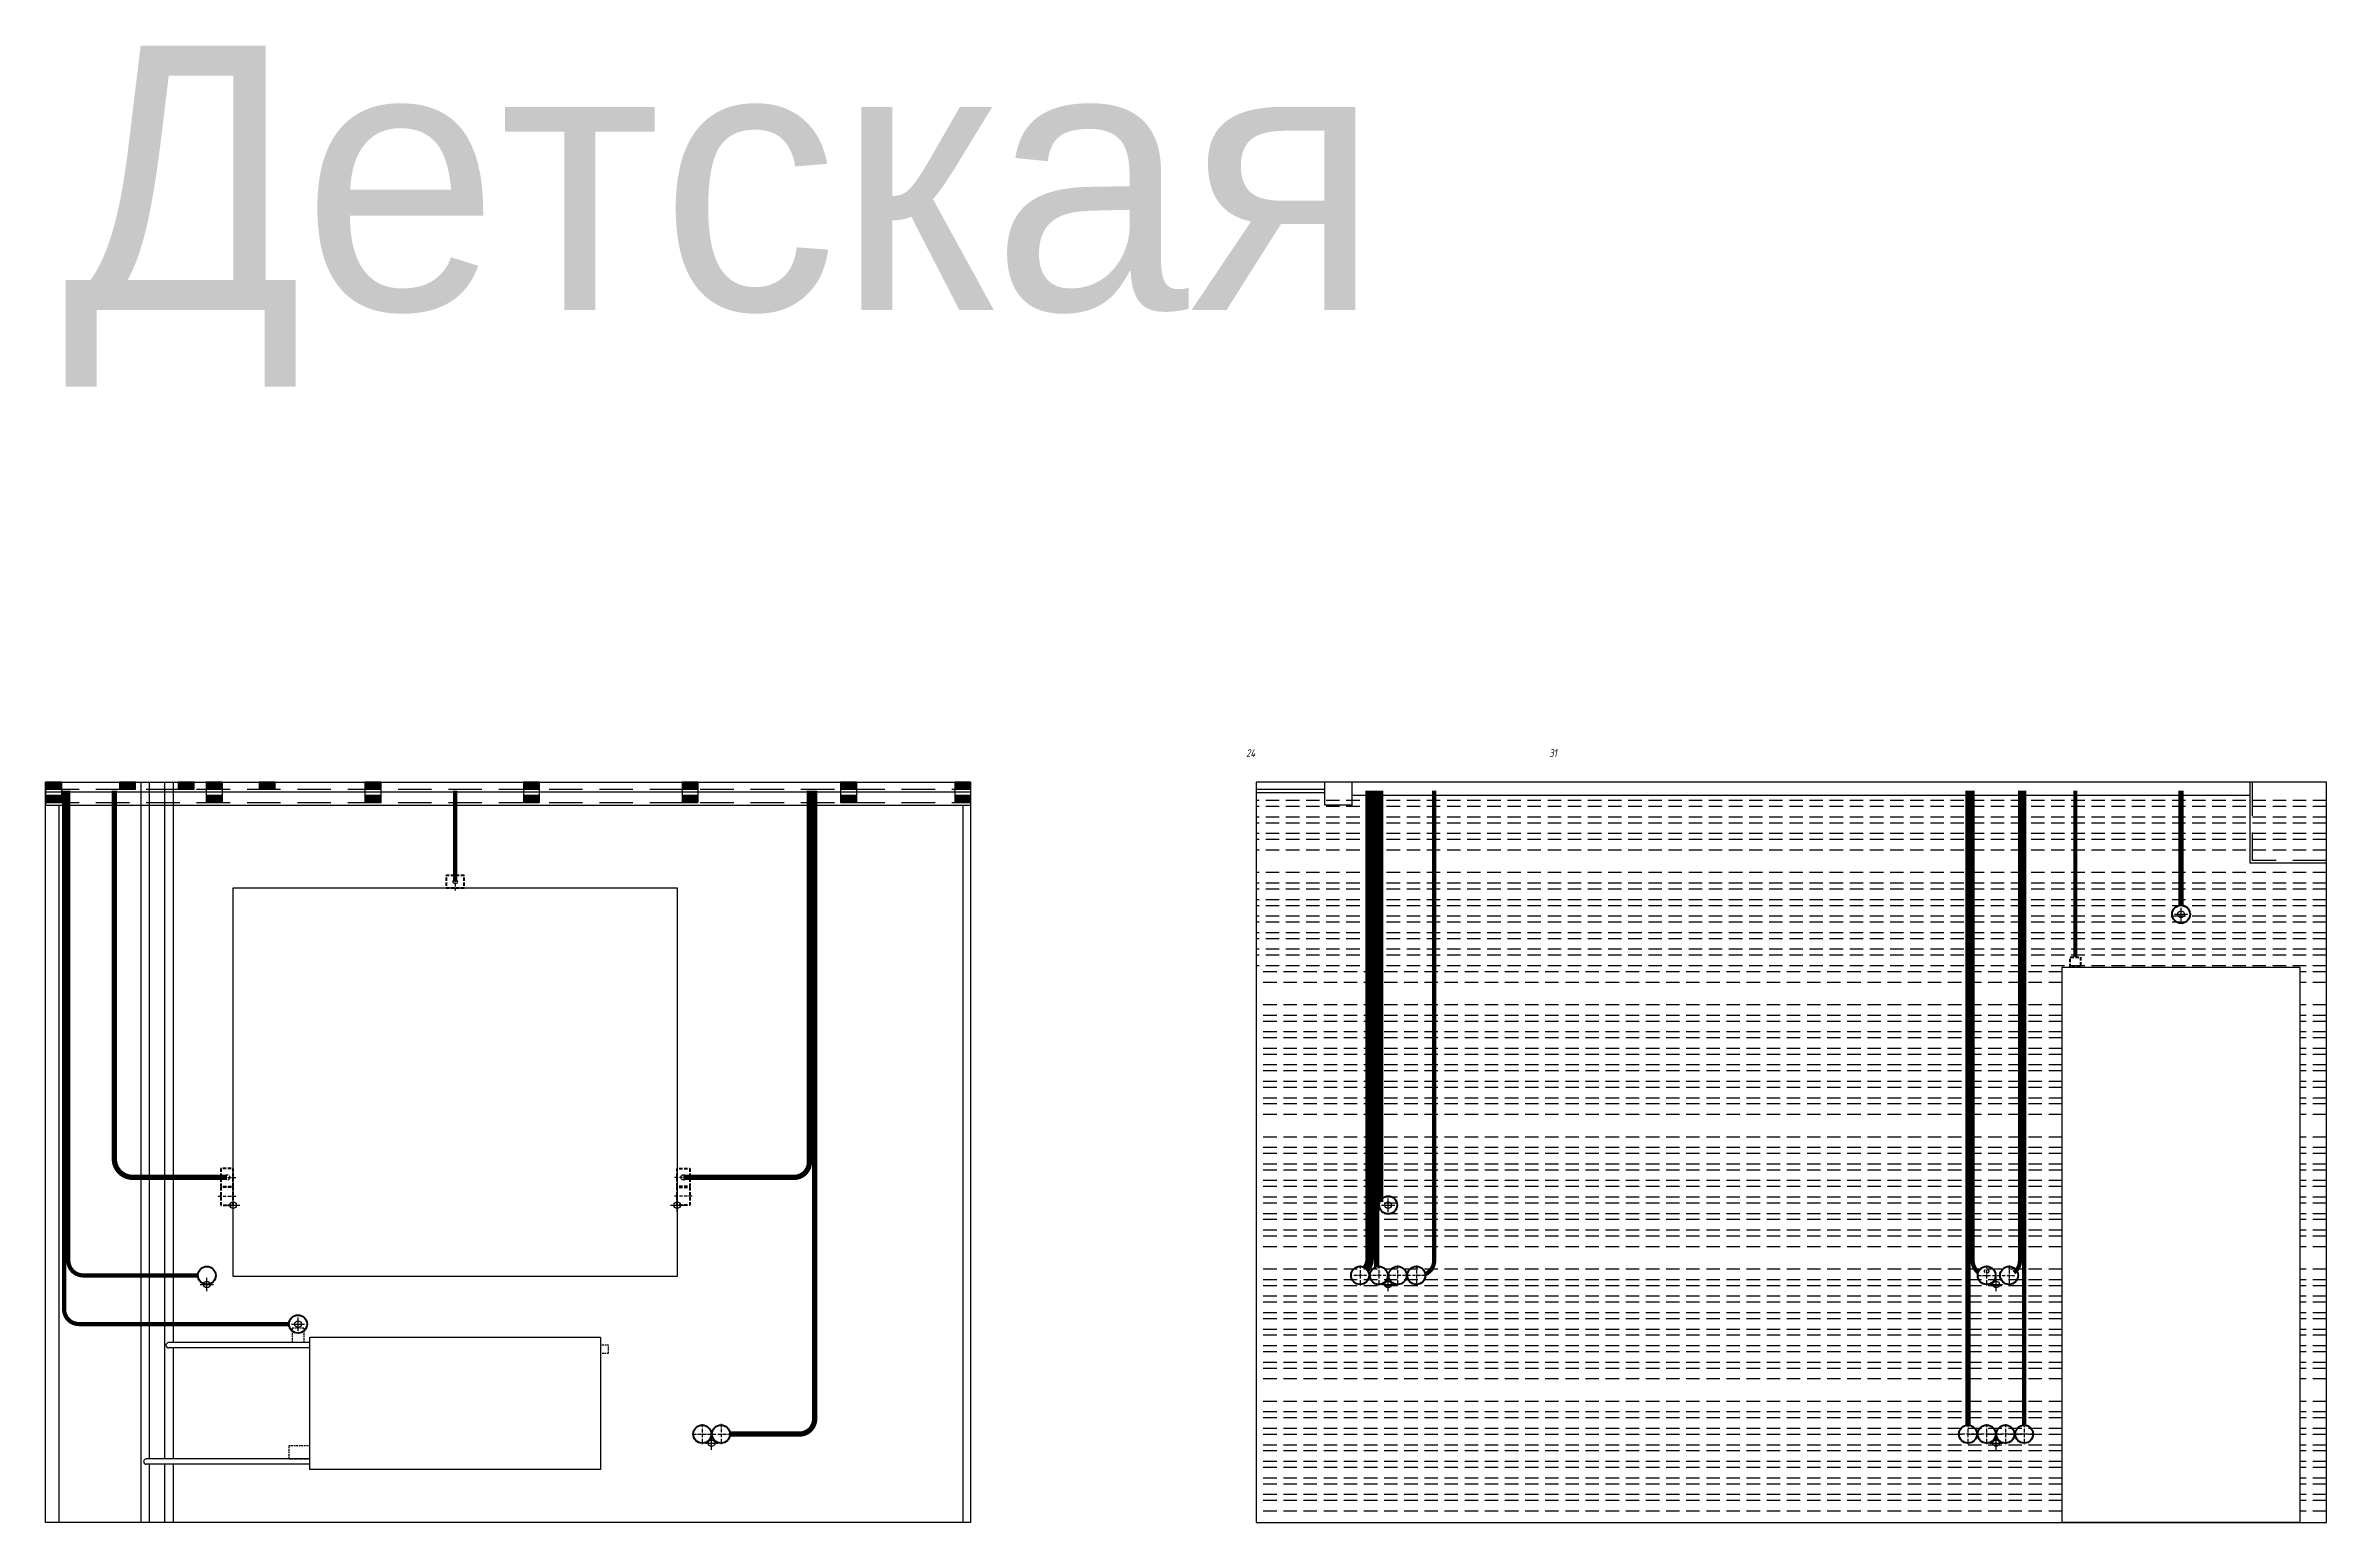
# Model space of a CAD drawing. Header units: millimetres. Extents: x -36531 to 56557, y -58468 to 154.
# Drawn here: x 19343 to 27973, y -31338 to -25753 of the extents above; entities that cross this region are included whole.
import ezdxf
from ezdxf.enums import TextEntityAlignment as Align

# ---------------------------------------------------------------- set-up
doc = ezdxf.new("R2010")
doc.units = ezdxf.units.MM
doc.header["$PDMODE"] = 34
doc.header["$PDSIZE"] = 25
doc.linetypes.add('ACAD_ISO10W100', pattern=[18.5, 12, -3, 0.5, -3])
doc.linetypes.add('DASHED', pattern=[19.05, 12.7, -6.35])
for name, color, linetype in [('01 Черновое', 7, 'Continuous'), ('02 ЭОМ и СС', 7, 'Continuous'), ('03 Потолок', 7, 'Continuous'), ('10 Перегородки', 7, 'Continuous'), ('11 Привязка размеры', 7, 'Continuous')]:
    doc.layers.add(name, color=color, linetype=linetype)
doc.layers.add('100 noprint', color=1, linetype='Continuous', plot=False)
doc.styles.get("Standard").update_dxf_attribs({"font": 'Ubuntu-R.ttf'})
doc.styles.add('ГОСТ-ISOCPEUR', font='isocpeui.ttf', dxfattribs={"width": 0.8})

msp = doc.modelspace()

# ---------------------------------------------------------------- hatches: boundary and pattern name
at = {"layer": '03 Потолок', "lineweight": -2}
for points in [[(19343.5, -28538.4), (19343.5, -28565.4), (19403.5, -28565.4), (19403.5, -28538.4)], [(19623.5, -28538.4), (19623.5, -28565.4), (19683.5, -28565.4), (19683.5, -28538.4)], [(19845.5, -28538.4), (19845.5, -28565.4), (19905.5, -28565.4), (19905.5, -28538.4)], [(19951.5, -28538.4), (19951.5, -28565.4), (20011.5, -28565.4), (20011.5, -28538.4)], [(20151.5, -28538.4), (20151.5, -28565.4), (20211.5, -28565.4), (20211.5, -28538.4)], [(20551.5, -28538.4), (20551.5, -28565.4), (20611.5, -28565.4), (20611.5, -28538.4)], [(21151.5, -28538.4), (21151.5, -28565.4), (21211.5, -28565.4), (21211.5, -28538.4)], [(21751.5, -28538.4), (21751.5, -28565.4), (21811.5, -28565.4), (21811.5, -28538.4)], [(22351.5, -28538.4), (22351.5, -28565.4), (22411.5, -28565.4), (22411.5, -28538.4)], [(22783.5, -28538.4), (22783.5, -28565.4), (22843.5, -28565.4), (22843.5, -28538.4)], [(19343.5, -28588.9), (19343.5, -28615.9), (19403.5, -28615.9), (19403.5, -28588.9)], [(19951.5, -28588.9), (19951.5, -28615.9), (20011.5, -28615.9), (20011.5, -28588.9)], [(20551.5, -28588.9), (20551.5, -28615.9), (20611.5, -28615.9), (20611.5, -28588.9)], [(21151.5, -28588.9), (21151.5, -28615.9), (21211.5, -28615.9), (21211.5, -28588.9)], [(21751.5, -28588.9), (21751.5, -28615.9), (21811.5, -28615.9), (21811.5, -28588.9)], [(22351.5, -28588.9), (22351.5, -28615.9), (22411.5, -28615.9), (22411.5, -28588.9)], [(22783.5, -28588.9), (22783.5, -28615.9), (22843.5, -28615.9), (22843.5, -28588.9)]]:
    msp.add_hatch(color=252, dxfattribs=at).paths.add_polyline_path(points)

# ---------------------------------------------------------------- linework, layer by layer
at = {"layer": '01 Черновое'}
for p, q in [((19703.5, -28538.4), (19703.5, -31338.4)), ((19735.5, -28538.4), (19735.5, -31098.4)), ((19793.5, -28538.4), (19793.5, -31098.4)), ((19825.5, -28538.4), (19825.5, -30658.4)), ((20343.5, -30658.4), (19808.8, -30658.4)), ((20343.5, -30678.4), (19808.8, -30678.4)), ((19825.5, -30678.4), (19825.5, -31098.4)), ((20343.5, -31098.4), (19724.3, -31098.4)), ((20343.5, -31118.4), (19724.3, -31118.4)), ((19735.5, -31118.4), (19735.5, -31338.4)), ((19793.5, -31118.4), (19793.5, -31338.4)), ((19825.5, -31118.4), (19825.5, -31338.4))]:
    msp.add_line(p, q, dxfattribs=at)
at = {"layer": '01 Черновое', "linetype": 'DASHED', "ltscale": 0.5}
for p, q in [((20276, -30603.4), (20276, -30658.4)), ((20321, -30603.4), (20276, -30603.4)), ((20321, -30603.4), (20321, -30658.4))]:
    msp.add_line(p, q, dxfattribs=at)
at = {"layer": '01 Черновое'}
for points in [[(19343.5, -28538.4), (22843.5, -28538.4), (22843.5, -31338.4), (19343.5, -31338.4)], [(27973.5, -31338.4), (27973.5, -28538.4), (23923.5, -28538.4), (23923.5, -31338.4)], [(20053.5, -30408.4), (20053.5, -28938.4), (21733.5, -28938.4), (21733.5, -30408.4)], [(27873.5, -29238.4), (27873.5, -31338.4), (26973.5, -31338.4), (26973.5, -29238.4)], [(20343.5, -31138.4), (20343.5, -30638.4), (21443.5, -30638.4), (21443.5, -31138.4)]]:
    msp.add_lwpolyline(points, close=True, dxfattribs=at)
at = {"layer": '01 Черновое', "linetype": 'DASHED', "ltscale": 0.5, "flags": 128}
for points in [[(21473.5, -30698.4), (21473.5, -30668.4), (21443.5, -30668.4), (21443.5, -30698.4)], [(20343.5, -31098.4), (20343.5, -31048.4), (20263.5, -31048.4), (20263.5, -31098.4)]]:
    msp.add_lwpolyline(points, close=True, dxfattribs=at)
at = {"layer": '01 Черновое'}
for centre in [(19808.8, -30668.4), (19724.3, -31108.4)]:
    msp.add_arc(centre, 10, 90, 270, dxfattribs=at)
at = {"layer": '02 ЭОМ и СС', "color": 254, "const_width": 16}
msp.add_lwpolyline([(20264.5, -30588.3), (19469.5, -30588.3, -0.414214), (19413.5, -30532.3), (19413.5, -28571.4)], format="xyb", dxfattribs=at)
at = {"layer": '02 ЭОМ и СС', "flags": 128}
for points in [[(19919.5, -30404.3, 16, 16, 0), (19485.5, -30404.3, 16, 16, -0.414214), (19429.5, -30348.3, 16, 16, 0), (19429.5, -28571.4, 16, 16, 0)], [(26791.2, -30393.5, 16, 16, 0.238397), (26814, -30348.4, 16, 16, 0), (26814, -28571.4, 16, 16, 0)]]:
    msp.add_lwpolyline(points, format="xyseb", dxfattribs=at)
at = {"layer": '02 ЭОМ и СС', "color": 1, "const_width": 20, "flags": 128}
for points in [[(20030, -30033.4), (19673.5, -30033.4, -0.414214), (19603.5, -29963.4), (19603.5, -28571.4)], [(22233.5, -28571.4), (22233.5, -29975.4, -0.414214), (22175.5, -30033.4), (21757, -30033.4)]]:
    msp.add_lwpolyline(points, format="xyb", dxfattribs=at)
at = {"layer": '02 ЭОМ и СС', "const_width": 16, "flags": 128}
for points in [[(20893.5, -28914.9), (20893.5, -28571.4)], [(27023.5, -29200.4), (27023.5, -28571.4)]]:
    msp.add_lwpolyline(points, dxfattribs=at)
at = {"layer": '02 ЭОМ и СС', "color": 1, "const_width": 20}
msp.add_lwpolyline([(22253.5, -28571.4), (22253.5, -30946.4, -0.414214), (22195.5, -31004.4), (21933, -31004.4)], format="xyb", dxfattribs=at)
at = {"layer": '02 ЭОМ и СС', "color": 111, "const_width": 16}
msp.add_lwpolyline([(24332.9, -30375.6, 0.172285), (24345.5, -30340.2), (24345.5, -28571.4)], format="xyb", dxfattribs=at)
at = {"layer": '02 ЭОМ и СС', "color": 3, "const_width": 16, "flags": 128}
msp.add_lwpolyline([(24345.3, -30385.6, 0.172285), (24361.5, -30340.2), (24361.5, -28571.4)], format="xyb", dxfattribs=at)
at = {"layer": '02 ЭОМ и СС', "color": 1, "const_width": 20, "flags": 128}
for points in [[(24379.5, -30371.5), (24379.5, -28571.4)], [(26617, -30970.4), (26617, -28571.4)]]:
    msp.add_lwpolyline(points, dxfattribs=at)
at = {"layer": '02 ЭОМ и СС', "color": 3, "const_width": 16, "flags": 128}
msp.add_lwpolyline([(24397.5, -30126), (24397.5, -28571.4)], dxfattribs=at)
at = {"layer": '02 ЭОМ и СС', "color": 6, "const_width": 16, "flags": 128}
msp.add_lwpolyline([(24563.6, -30399.8, 0.299332), (24597.5, -30348.4), (24597.5, -28571.4)], format="xyb", dxfattribs=at)
at = {"layer": '02 ЭОМ и СС', "color": 3, "flags": 128}
msp.add_lwpolyline([(26656.2, -30392.3, 16, 16, -0.229101), (26635, -30348.4, 16, 16, 0), (26635, -28571.4, 16, 16, 0)], format="xyseb", dxfattribs=at)
at = {"layer": '02 ЭОМ и СС', "color": 6, "const_width": 16, "flags": 128}
msp.add_lwpolyline([(26830, -30970.4), (26830, -28571.4)], dxfattribs=at)
at = {"layer": '02 ЭОМ и СС', "color": 5, "const_width": 20, "flags": 128}
msp.add_lwpolyline([(27423.5, -29004.4), (27423.5, -28571.4)], dxfattribs=at)
at = {"layer": '02 ЭОМ и СС', "linetype": 'DASHED', "lineweight": 40, "flags": 128}
for points in [[(20927.5, -28891.4), (20859.5, -28891.4), (20859.5, -28938.4), (20927.5, -28938.4)], [(27004.5, -29238.4), (27004.5, -29200.4), (27042.5, -29200.4), (27042.5, -29238.4)]]:
    msp.add_lwpolyline(points, close=True, dxfattribs=at)
at = {"layer": '02 ЭОМ и СС', "color": 1, "linetype": 'DASHED', "lineweight": 40, "flags": 128}
for points in [[(20006.5, -29999.4), (20006.5, -30067.4), (20053.5, -30067.4), (20053.5, -29999.4)], [(21780.5, -29999.4), (21780.5, -30067.4), (21733.5, -30067.4), (21733.5, -29999.4)], [(20006.5, -30070.4), (20006.5, -30138.4), (20053.5, -30138.4), (20053.5, -30070.4)], [(21780.5, -30070.4), (21780.5, -30138.4), (21733.5, -30138.4), (21733.5, -30070.4)]]:
    msp.add_lwpolyline(points, close=True, dxfattribs=at)
at = {"layer": '02 ЭОМ и СС'}
msp.add_circle((20893.5, -28914.9), 8, dxfattribs=at)
at = {"layer": '02 ЭОМ и СС', "color": 5, "lineweight": 40}
msp.add_circle((27423.5, -29038.4), 34, dxfattribs=at)
at = {"layer": '02 ЭОМ и СС', "color": 1, "linetype": 'DASHED'}
msp.add_circle((20030, -30033.4), 10, dxfattribs=at)
at = {"layer": '02 ЭОМ и СС', "color": 1}
msp.add_circle((21757, -30033.4), 10, dxfattribs=at)
at = {"layer": '02 ЭОМ и СС', "color": 3, "lineweight": 40}
for centre in [(24423.5, -30138), (24317, -30404.4), (26688, -30404.4)]:
    msp.add_circle(centre, 34, dxfattribs=at)
at = {"layer": '02 ЭОМ и СС', "lineweight": 40}
for centre in [(19953.5, -30404.3), (26773, -30404.4), (20298.5, -30588.4)]:
    msp.add_circle(centre, 34, dxfattribs=at)
at = {"layer": '02 ЭОМ и СС', "color": 1, "lineweight": 40}
for centre in [(24388, -30404.4), (24459, -30404.4), (21828, -31004.4), (21899, -31004.4), (26617, -31004.4), (26688, -31004.4), (26759, -31004.4)]:
    msp.add_circle(centre, 34, dxfattribs=at)
at = {"layer": '02 ЭОМ и СС', "color": 6, "lineweight": 40}
for centre in [(24530, -30404.4), (26830, -31004.4)]:
    msp.add_circle(centre, 34, dxfattribs=at)
at = {"layer": '02 ЭОМ и СС', "color": 3, "linetype": 'DASHED'}
msp.add_circle((26688, -30388.3), 8, dxfattribs=at)
at = {"layer": '03 Потолок', "color": 1, "lineweight": -2}
for p, q in [((19343.5, -28538.4), (19343.5, -28625.4)), ((19403.5, -28538.4), (19403.5, -28615.9)), ((19951.5, -28538.4), (19951.5, -28615.9)), ((20011.5, -28538.4), (20011.5, -28615.9)), ((20551.5, -28538.4), (20551.5, -28615.9)), ((20611.5, -28538.4), (20611.5, -28615.9)), ((21151.5, -28538.4), (21151.5, -28615.9)), ((21211.5, -28538.4), (21211.5, -28615.9)), ((21751.5, -28538.4), (21751.5, -28615.9)), ((21811.5, -28538.4), (21811.5, -28615.9)), ((22351.5, -28538.4), (22351.5, -28615.9)), ((22411.5, -28538.4), (22411.5, -28615.9)), ((22783.5, -28538.4), (22783.5, -28615.9)), ((22843.5, -28538.4), (22843.5, -28615.9)), ((24183.5, -28625.4), (24183.5, -28538.4)), ((24287.5, -28625.4), (24287.5, -28538.4)), ((27683.5, -28538.4), (27683.5, -28844.9)), ((23923.5, -28565.4), (24183.5, -28565.4)), ((23923.5, -28577.9), (24183.5, -28577.9)), ((24287.5, -28625.4), (24183.5, -28625.4)), ((24287.5, -28588.4), (27683.5, -28588.4)), ((27973.5, -28844.9), (27683.5, -28844.9))]:
    msp.add_line(p, q, dxfattribs=at)
at = {"layer": '03 Потолок', "color": 1, "linetype": 'DASHED', "ltscale": 10}
for p, q in [((27693, -28538.4), (27693, -28835.4)), ((19343.5, -28565.4), (22843.5, -28565.4)), ((19343.5, -28615.9), (22843.5, -28615.9)), ((27973.5, -28835.4), (27693, -28835.4))]:
    msp.add_line(p, q, dxfattribs=at)
at = {"layer": '03 Потолок', "color": 1, "ltscale": 10}
for p, q in [((19343.5, -28574.9), (22843.5, -28574.9)), ((19343.5, -28625.4), (22843.5, -28625.4))]:
    msp.add_line(p, q, dxfattribs=at)
at = {"layer": '03 Потолок', "color": 1, "lineweight": -2}
for points in [[(19343.5, -28538.4), (19343.5, -28565.4), (19403.5, -28565.4), (19403.5, -28538.4)], [(19343.5, -28538.4), (19343.5, -28565.4), (19403.5, -28565.4), (19403.5, -28538.4)], [(19623.5, -28538.4), (19623.5, -28565.4), (19683.5, -28565.4), (19683.5, -28538.4)], [(19623.5, -28538.4), (19623.5, -28565.4), (19683.5, -28565.4), (19683.5, -28538.4)], [(19845.5, -28538.4), (19845.5, -28565.4), (19905.5, -28565.4), (19905.5, -28538.4)], [(19845.5, -28538.4), (19845.5, -28565.4), (19905.5, -28565.4), (19905.5, -28538.4)], [(19951.5, -28538.4), (19951.5, -28565.4), (20011.5, -28565.4), (20011.5, -28538.4)], [(19951.5, -28538.4), (19951.5, -28565.4), (20011.5, -28565.4), (20011.5, -28538.4)], [(20151.5, -28538.4), (20151.5, -28565.4), (20211.5, -28565.4), (20211.5, -28538.4)], [(20151.5, -28538.4), (20151.5, -28565.4), (20211.5, -28565.4), (20211.5, -28538.4)], [(20551.5, -28538.4), (20551.5, -28565.4), (20611.5, -28565.4), (20611.5, -28538.4)], [(20551.5, -28538.4), (20551.5, -28565.4), (20611.5, -28565.4), (20611.5, -28538.4)], [(21151.5, -28538.4), (21151.5, -28565.4), (21211.5, -28565.4), (21211.5, -28538.4)], [(21151.5, -28538.4), (21151.5, -28565.4), (21211.5, -28565.4), (21211.5, -28538.4)], [(21751.5, -28538.4), (21751.5, -28565.4), (21811.5, -28565.4), (21811.5, -28538.4)], [(21751.5, -28538.4), (21751.5, -28565.4), (21811.5, -28565.4), (21811.5, -28538.4)], [(22351.5, -28538.4), (22351.5, -28565.4), (22411.5, -28565.4), (22411.5, -28538.4)], [(22351.5, -28538.4), (22351.5, -28565.4), (22411.5, -28565.4), (22411.5, -28538.4)], [(22783.5, -28538.4), (22783.5, -28565.4), (22843.5, -28565.4), (22843.5, -28538.4)], [(22783.5, -28538.4), (22783.5, -28565.4), (22843.5, -28565.4), (22843.5, -28538.4)], [(19343.5, -28588.9), (19343.5, -28615.9), (19403.5, -28615.9), (19403.5, -28588.9)], [(19343.5, -28588.9), (19343.5, -28615.9), (19403.5, -28615.9), (19403.5, -28588.9)], [(19951.5, -28588.9), (19951.5, -28615.9), (20011.5, -28615.9), (20011.5, -28588.9)], [(19951.5, -28588.9), (19951.5, -28615.9), (20011.5, -28615.9), (20011.5, -28588.9)], [(20551.5, -28588.9), (20551.5, -28615.9), (20611.5, -28615.9), (20611.5, -28588.9)], [(20551.5, -28588.9), (20551.5, -28615.9), (20611.5, -28615.9), (20611.5, -28588.9)], [(21151.5, -28588.9), (21151.5, -28615.9), (21211.5, -28615.9), (21211.5, -28588.9)], [(21151.5, -28588.9), (21151.5, -28615.9), (21211.5, -28615.9), (21211.5, -28588.9)], [(21751.5, -28588.9), (21751.5, -28615.9), (21811.5, -28615.9), (21811.5, -28588.9)], [(21751.5, -28588.9), (21751.5, -28615.9), (21811.5, -28615.9), (21811.5, -28588.9)], [(22351.5, -28588.9), (22351.5, -28615.9), (22411.5, -28615.9), (22411.5, -28588.9)], [(22351.5, -28588.9), (22351.5, -28615.9), (22411.5, -28615.9), (22411.5, -28588.9)], [(22783.5, -28588.9), (22783.5, -28615.9), (22843.5, -28615.9), (22843.5, -28588.9)], [(22783.5, -28588.9), (22783.5, -28615.9), (22843.5, -28615.9), (22843.5, -28588.9)]]:
    msp.add_lwpolyline(points, close=True, dxfattribs=at)
at = {"layer": '10 Перегородки', "color": 3, "linetype": 'Continuous', "ltscale": 10}
for p, q in [((19393.5, -28625.4), (19393.5, -31338.4)), ((22813.5, -28625.4), (22813.5, -31338.4))]:
    msp.add_line(p, q, dxfattribs=at)
at = {"layer": '100 noprint', "linetype": 'DASHED', "ltscale": 4}
for p, q in [((27973.5, -28608.4), (23923.5, -28608.4)), ((27973.5, -28630.9), (23923.5, -28630.9)), ((27973.5, -28670.9), (23923.5, -28670.9)), ((27973.5, -28693.4), (23923.5, -28693.4)), ((27973.5, -28733.4), (23923.5, -28733.4)), ((27973.5, -28755.9), (23923.5, -28755.9)), ((27973.5, -28795.9), (23923.5, -28795.9)), ((27973.5, -28880.9), (23923.5, -28880.9)), ((27973.5, -28920.9), (23923.5, -28920.9)), ((27973.5, -28943.4), (23923.5, -28943.4)), ((27973.5, -28983.4), (23923.5, -28983.4)), ((27973.5, -29005.9), (23923.5, -29005.9)), ((27973.5, -29045.9), (23923.5, -29045.9)), ((27973.5, -29068.4), (23923.5, -29068.4)), ((27973.5, -29108.4), (23923.5, -29108.4)), ((27973.5, -29130.9), (23923.5, -29130.9)), ((27973.5, -29170.9), (23923.5, -29170.9)), ((27973.5, -29193.4), (23923.5, -29193.4)), ((27973.5, -29233.4), (23923.5, -29233.4)), ((26973.5, -29255.9), (23923.5, -29255.9)), ((26973.5, -29295.9), (23923.5, -29295.9)), ((27973.5, -29255.9), (27873.5, -29255.9)), ((27973.5, -29295.9), (27873.5, -29295.9)), ((26973.5, -29380.9), (23923.5, -29380.9)), ((26973.5, -29420.9), (23923.5, -29420.9)), ((27973.5, -29380.9), (27873.5, -29380.9)), ((27973.5, -29420.9), (27873.5, -29420.9)), ((26973.5, -29443.4), (23923.5, -29443.4)), ((26973.5, -29483.4), (23923.5, -29483.4)), ((26973.5, -29505.9), (23923.5, -29505.9)), ((27973.5, -29443.4), (27873.5, -29443.4)), ((27973.5, -29483.4), (27873.5, -29483.4)), ((27973.5, -29505.9), (27873.5, -29505.9)), ((26973.5, -29545.9), (23923.5, -29545.9)), ((26973.5, -29568.4), (23923.5, -29568.4)), ((27973.5, -29545.9), (27873.5, -29545.9)), ((27973.5, -29568.4), (27873.5, -29568.4)), ((26973.5, -29608.4), (23923.5, -29608.4)), ((26973.5, -29630.9), (23923.5, -29630.9)), ((26973.5, -29670.9), (23923.5, -29670.9)), ((27973.5, -29608.4), (27873.5, -29608.4)), ((27973.5, -29630.9), (27873.5, -29630.9)), ((27973.5, -29670.9), (27873.5, -29670.9)), ((26973.5, -29693.4), (23923.5, -29693.4)), ((26973.5, -29733.4), (23923.5, -29733.4)), ((26973.5, -29755.9), (23923.5, -29755.9)), ((27973.5, -29693.4), (27873.5, -29693.4)), ((27973.5, -29733.4), (27873.5, -29733.4)), ((27973.5, -29755.9), (27873.5, -29755.9)), ((26973.5, -29795.9), (23923.5, -29795.9)), ((27973.5, -29795.9), (27873.5, -29795.9)), ((26973.5, -29880.9), (23923.5, -29880.9)), ((26973.5, -29920.9), (23923.5, -29920.9)), ((26973.5, -29943.4), (23923.5, -29943.4)), ((27973.5, -29880.9), (27873.5, -29880.9)), ((27973.5, -29920.9), (27873.5, -29920.9)), ((27973.5, -29943.4), (27873.5, -29943.4)), ((26973.5, -29983.4), (23923.5, -29983.4)), ((26973.5, -30005.9), (23923.5, -30005.9)), ((27973.5, -29983.4), (27873.5, -29983.4)), ((27973.5, -30005.9), (27873.5, -30005.9)), ((26973.5, -30045.9), (23923.5, -30045.9)), ((26973.5, -30068.4), (23923.5, -30068.4)), ((26973.5, -30108.4), (23923.5, -30108.4)), ((27973.5, -30045.9), (27873.5, -30045.9)), ((27973.5, -30068.4), (27873.5, -30068.4)), ((27973.5, -30108.4), (27873.5, -30108.4)), ((26973.5, -30130.9), (23923.5, -30130.9)), ((26973.5, -30170.9), (23923.5, -30170.9)), ((26973.5, -30193.4), (23923.5, -30193.4)), ((27973.5, -30130.9), (27873.5, -30130.9)), ((27973.5, -30170.9), (27873.5, -30170.9)), ((27973.5, -30193.4), (27873.5, -30193.4)), ((26973.5, -30233.4), (23923.5, -30233.4)), ((26973.5, -30255.9), (23923.5, -30255.9)), ((27973.5, -30233.4), (27873.5, -30233.4)), ((27973.5, -30255.9), (27873.5, -30255.9)), ((26973.5, -30295.9), (23923.5, -30295.9)), ((27973.5, -30295.9), (27873.5, -30295.9)), ((26973.5, -30380.9), (23923.5, -30380.9)), ((26973.5, -30420.9), (23923.5, -30420.9)), ((26973.5, -30443.4), (23923.5, -30443.4)), ((27973.5, -30380.9), (27873.5, -30380.9)), ((27973.5, -30420.9), (27873.5, -30420.9)), ((27973.5, -30443.4), (27873.5, -30443.4)), ((26973.5, -30483.4), (23923.5, -30483.4)), ((26973.5, -30505.9), (23923.5, -30505.9)), ((26973.5, -30545.9), (23923.5, -30545.9)), ((27973.5, -30483.4), (27873.5, -30483.4)), ((27973.5, -30505.9), (27873.5, -30505.9)), ((27973.5, -30545.9), (27873.5, -30545.9)), ((26973.5, -30568.4), (23923.5, -30568.4)), ((26973.5, -30608.4), (23923.5, -30608.4)), ((26973.5, -30630.9), (23923.5, -30630.9)), ((27973.5, -30568.4), (27873.5, -30568.4)), ((27973.5, -30608.4), (27873.5, -30608.4)), ((27973.5, -30630.9), (27873.5, -30630.9)), ((26973.5, -30670.9), (23923.5, -30670.9)), ((26973.5, -30693.4), (23923.5, -30693.4)), ((27973.5, -30670.9), (27873.5, -30670.9)), ((27973.5, -30693.4), (27873.5, -30693.4)), ((26973.5, -30733.4), (23923.5, -30733.4)), ((26973.5, -30755.9), (23923.5, -30755.9)), ((26973.5, -30795.9), (23923.5, -30795.9)), ((27973.5, -30733.4), (27873.5, -30733.4)), ((27973.5, -30755.9), (27873.5, -30755.9)), ((27973.5, -30795.9), (27873.5, -30795.9)), ((26973.5, -30880.9), (23923.5, -30880.9)), ((27973.5, -30880.9), (27873.5, -30880.9)), ((26973.5, -30920.9), (23923.5, -30920.9)), ((26973.5, -30943.4), (23923.5, -30943.4)), ((27973.5, -30920.9), (27873.5, -30920.9)), ((27973.5, -30943.4), (27873.5, -30943.4)), ((26973.5, -30983.4), (23923.5, -30983.4)), ((26973.5, -31005.9), (23923.5, -31005.9)), ((26973.5, -31045.9), (23923.5, -31045.9)), ((27973.5, -30983.4), (27873.5, -30983.4)), ((27973.5, -31005.9), (27873.5, -31005.9)), ((27973.5, -31045.9), (27873.5, -31045.9)), ((26973.5, -31068.4), (23923.5, -31068.4)), ((26973.5, -31108.4), (23923.5, -31108.4)), ((26973.5, -31130.9), (23923.5, -31130.9)), ((27973.5, -31068.4), (27873.5, -31068.4)), ((27973.5, -31108.4), (27873.5, -31108.4)), ((27973.5, -31130.9), (27873.5, -31130.9)), ((26973.5, -31170.9), (23923.5, -31170.9)), ((26973.5, -31193.4), (23923.5, -31193.4)), ((26973.5, -31233.4), (23923.5, -31233.4)), ((27973.5, -31170.9), (27873.5, -31170.9)), ((27973.5, -31193.4), (27873.5, -31193.4)), ((27973.5, -31233.4), (27873.5, -31233.4)), ((26973.5, -31255.9), (23923.5, -31255.9)), ((26973.5, -31295.9), (23923.5, -31295.9)), ((27973.5, -31255.9), (27873.5, -31255.9)), ((27973.5, -31295.9), (27873.5, -31295.9))]:
    msp.add_line(p, q, dxfattribs=at)
at = {"layer": '100 noprint'}
msp.add_lwpolyline([(27873.5, -29238.4), (27873.5, -31338.4), (26973.5, -31338.4), (26973.5, -29238.4)], close=True, dxfattribs=at)
at = {"layer": '11 Привязка размеры', "linetype": 'ACAD_ISO10W100'}
for p, q in [((20893.5, -28881.4), (20893.5, -28948.4)), ((19996.5, -30033.4), (20063.5, -30033.4)), ((19996.5, -30104.4), (20063.5, -30104.4)), ((21790.5, -30033.4), (21723.5, -30033.4)), ((21790.5, -30104.4), (21723.5, -30104.4)), ((24317, -30366.5), (24317, -30442.3)), ((24388, -30366.5), (24388, -30442.3)), ((24459, -30366.5), (24459, -30442.3)), ((24530, -30366.5), (24530, -30442.3)), ((26688, -30366.5), (26688, -30442.3)), ((26773, -30366.5), (26773, -30442.3)), ((24564, -30404.4), (24283, -30404.4)), ((26654, -30404.4), (26793, -30404.4)), ((21828, -30966.5), (21828, -31042.3)), ((21899, -30966.3), (21899, -31042.1)), ((26617, -30966.5), (26617, -31042.3)), ((26688, -30966.5), (26688, -31042.3)), ((26759, -30966.5), (26759, -31042.3)), ((26830, -30966.5), (26830, -31042.3)), ((21794, -31004.4), (21933, -31004.4)), ((26864, -31004.4), (26583, -31004.4))]:
    msp.add_line(p, q, dxfattribs=at)
at = {"layer": '11 Привязка размеры', "lineweight": -2}
for p in [(27423.5, -29038.4), (20053.5, -30138.4), (21733.5, -30138.4), (24423.5, -30138.4), (19953.5, -30438.4), (24423.5, -30438.4), (26723.5, -30438.4), (20298.5, -30588.5), (21863.5, -31038.4), (26723.5, -31038.4)]:
    msp.add_point(p, dxfattribs=at)

# ---------------------------------------------------------------- texts
at = {"layer": '100 noprint', "style": 'ГОСТ-ISOCPEUR', "width": 0.8}
for s, p in [('24', (23903, -28428.9)), ('31', (25047.3, -28428.9))]:
    msp.add_text(s, height=30, dxfattribs=at).set_placement(p, align=Align.MIDDLE)
at = {"layer": '100 noprint', "insert": (19409.2, -25752.7), "char_height": 1000, "width": 2318.604, "attachment_point": 1}
msp.add_mtext('{Детская}', dxfattribs=at)

doc.saveas('drawing.dxf')
